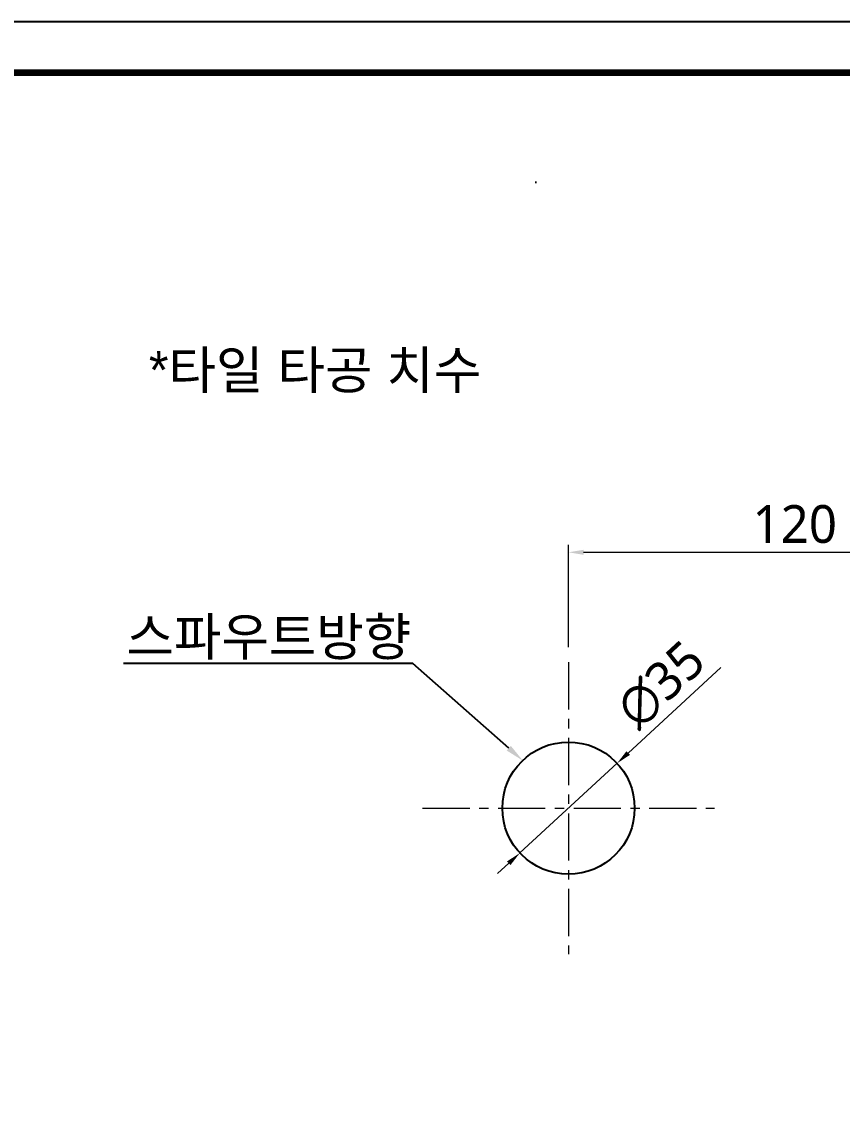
# Model space of a CAD drawing. Extents: x 4138 to 4928, y 0 to 579.
# Drawn here: x 4461.4 to 4678.3, y 289.4 to 578.8 of the extents above; entities that cross this region are included whole.
import ezdxf
from ezdxf import colors
from ezdxf.entities.mleader import LeaderData, LeaderLine
from ezdxf.math import Vec2, Vec3

# ---------------------------------------------------------------- set-up
doc = ezdxf.new("R2010")
doc.units = 0
doc.header["$LTSCALE"] = 10
doc.header["$MEASUREMENT"] = 0
doc.header["$PDMODE"] = 3
doc.header["$PDSIZE"] = -10
doc.linetypes.add('CENTER', pattern=[2, 1.25, -0.25, 0.25, -0.25])
doc.layers.get('0').update_dxf_attribs({"linetype": 'CONTINUOUS'})
doc.layers.get('DEFPOINTS').update_dxf_attribs({"linetype": 'CONTINUOUS'})
doc.layers.add('BODY', color=7, linetype='CONTINUOUS')
doc.styles.add('Daelim Dimension', font='NanumGothic.ttf')
doc.styles.get("Standard").update_dxf_attribs({"font": 'GulimChe.ttf'})
doc.dimstyles.new('DEFAULT', dxfattribs={"dimscale": 2, "dimtxt": 2, "dimasz": 2, "dimexe": 0, "dimexo": 2, "dimgap": 1, "dimtad": 1, "dimdec": 0, "dimzin": 9, "dimdsep": 46, "dimtxsty": 'Daelim Dimension', "dimcen": 0.5, "dimclrd": 5, "dimclre": 5, "dimclrt": 256, "dimadec": 1, "dimazin": 0, "dimtfac": 1, "dimtdec": 0, "dimtix": 1, "dimtmove": 0, "dimatfit": 3, "dimfxl": 1, "dimtolj": 1, "dimtzin": 1, "dimlwd": 9, "dimlwe": 9, "dimarcsym": 0})

# ---------------------------------------------------------------- blocks, each defined once
blk = doc.blocks.new('*D7')
at = {"color": 5, "lineweight": 9, "ltscale": 0.5, "transparency": 16777216}
for p, q in [((4605.96, 413.26), (4605.96, 440.35)), ((4725.67, 417.69), (4725.67, 440.35)), ((4609.96, 438.35), (4721.67, 438.35))]:
    blk.add_line(p, q, dxfattribs=at)
at = {"color": 5, "ltscale": 0.5, "transparency": 16777216}
for points in [[(4609.96, 439.02), (4609.96, 437.69), (4605.96, 438.35)], [(4721.67, 439.02), (4721.67, 437.69), (4725.67, 438.35)]]:
    blk.add_solid(points, dxfattribs=at)
at = {"layer": 'DEFPOINTS', "color": 0, "ltscale": 0.5, "transparency": 16777216}
for p in [(4725.67, 438.35), (4725.67, 413.69), (4605.96, 409.26)]:
    blk.add_point(p, dxfattribs=at)
at = {"color": 7, "ltscale": 0.5, "transparency": 16777216, "insert": (4665.81, 445.78), "char_height": 10, "attachment_point": 5, "style": 'Daelim Dimension'}
blk.add_mtext('\\A1;120', dxfattribs=at)
blk = doc.blocks.new('*D8')
at = {"color": 5, "lineweight": 9, "ltscale": 0.5, "transparency": 16777216}
for p, q in [((4646.25, 407.83), (4621.75, 385.22)), ((4593.1, 358.77), (4618.81, 382.51)), ((4590.16, 356.05), (4587.22, 353.34))]:
    blk.add_line(p, q, dxfattribs=at)
at = {"color": 5, "ltscale": 0.5, "transparency": 16777216}
for points in [[(4621.3, 385.71), (4622.21, 384.73), (4618.81, 382.51)], [(4589.71, 356.54), (4590.61, 355.56), (4593.1, 358.77)]]:
    blk.add_solid(points, dxfattribs=at)
at = {"layer": 'DEFPOINTS', "color": 0, "ltscale": 0.5, "transparency": 16777216}
for p in [(4618.81, 382.51), (4593.1, 358.77)]:
    blk.add_point(p, dxfattribs=at)
at = {"color": 7, "ltscale": 0.5, "transparency": 16777216, "insert": (4630.42, 403.36), "char_height": 10, "attachment_point": 5, "rotation": 42.7099, "style": 'Daelim Dimension'}
blk.add_mtext('\\A1;∅35', dxfattribs=at)

msp = doc.modelspace()

# ---------------------------------------------------------------- linework, layer by layer
at = {"color": 5, "linetype": 'ByBlock', "lineweight": -2, "ltscale": 0.5}
msp.add_line((4597.51, 536.23), (4597.15, 536.23), dxfattribs=at)
at = {"ltscale": 0.5}
msp.add_lwpolyline([(4137.8, 0), (4927.68, 0), (4927.68, 578.76), (4137.8, 578.76)], close=True, dxfattribs=at)
at = {"color": 5, "linetype": 'ByBlock', "lineweight": 200, "const_width": 1.82}
msp.add_lwpolyline([(4150.5, 24.78), (4914.9, 24.78), (4914.9, 565.32), (4150.5, 565.32)], close=True, dxfattribs=at)
at = {"ltscale": 0.5}
msp.add_circle((4605.96, 370.64), 17.5, dxfattribs=at)
at = {"layer": 'BODY', "color": 1, "linetype": 'CENTER', "lineweight": 5}
for p, q in [((4605.96, 409.26), (4605.96, 332.01)), ((4567.33, 370.63), (4644.58, 370.63))]:
    msp.add_line(p, q, dxfattribs=at)

# ---------------------------------------------------------------- texts
at = {"ltscale": 0.5, "insert": (4582.88, 491.62), "char_height": 10, "attachment_point": 3}
msp.add_mtext('{\\f나눔고딕|b0|i0|c129|p50;*타일 타공 치수}', dxfattribs=at)

# ---------------------------------------------------------------- dimensions: what is measured, and where the dimension line sits
at = {"color": 5, "ltscale": 0.5}
dim = msp.add_linear_dim(base=(4725.67, 438.35), p1=(4605.96, 409.26), p2=(4725.67, 413.69), dimstyle='DEFAULT', override={"dimtxt": 5, "dimexe": 1, "dimclrt": 7}, dxfattribs=at)
dim.commit()
dim.dimension.update_dxf_attribs({"geometry": '*D7', "text_midpoint": (4665.81, 445.78)})
dim = msp.add_diameter_dim_2p(p1=(4593.1, 358.77), p2=(4618.81, 382.51), dimstyle='DEFAULT', override={"dimtxt": 5, "dimexe": 1, "dimclrt": 7}, dxfattribs=at)
dim.commit()
dim.dimension.update_dxf_attribs({"geometry": '*D8', "text_midpoint": (4630.42, 403.36)})

# ---------------------------------------------------------------- leaders
at = {"ltscale": 0.5}
ml = msp.add_multileader_mtext('Standard', dxfattribs=at)
ml.set_content('{\\f나눔고딕|b0|i0|c129|p50;스파우트방향}', color=256)
ml.set_leader_properties(color=5)
ml.build(insert=Vec2(0, 0))
ml.multileader.update_dxf_attribs({"text_left_attachment_type": 6, "text_right_attachment_type": 6, "dogleg_length": 0.36, "arrow_head_size": 5})
ctx = ml.context
ctx.base_point, ctx.char_height, ctx.arrow_head_size, ctx.landing_gap_size, ctx.plane_origin = Vec3(4484.23, 408.95), 10, 5, 0.09, Vec3(4496.02, 435.05)
ctx.left_attachment, ctx.right_attachment, ctx.text_align_type = 6, 6, 2
notes = []
notes.append((ctx, [(1, (1, 1, 0), (4564.79, 408.95), (-1, 0), 0.36, [(0, [(4593.9, 383.2)], 0, [])])]))
ctx.mtext.insert, ctx.mtext.alignment, ctx.mtext.flow_direction = Vec3(4564.34, 421.01), 3, 5
for ctx, leaders in notes:
    for number, flags, end, landing, length, lines in leaders:
        leader = LeaderData()
        leader.index, (leader.has_last_leader_line, leader.has_dogleg_vector, leader.attachment_direction) = number, flags
        leader.last_leader_point, leader.dogleg_vector, leader.dogleg_length = Vec3(end), Vec3(landing), length
        for number, points, colour, breaks in lines:
            line = LeaderLine()
            line.index, line.vertices, line.color, line.breaks = number, Vec3.list(points), colors.encode_raw_color(colour), breaks
            leader.lines.append(line)
        ctx.leaders.append(leader)

doc.saveas('drawing.dxf')
